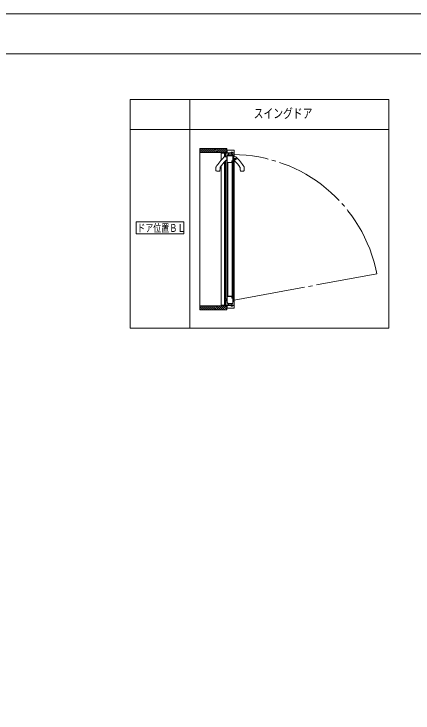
# Model space of a CAD drawing. Units: millimetres on the paper. Extents: x -305 to 305, y -152 to 152.
# Drawn here: x -10.6 to 89.7, y -27.3 to 148.5 of the extents above; entities that cross this region are included whole.
import ezdxf
from ezdxf.enums import TextEntityAlignment as Align

# ---------------------------------------------------------------- set-up
doc = ezdxf.new("R2010")
doc.units = ezdxf.units.MM
doc.linetypes.add('LONG_CHAIN', pattern=[21, 18, -1, 1, -1])
doc.linetypes.add('LONG_DOUBLE_CHAIN', pattern=[21.8, 18, -1, 0.6, -0.6, 0.6, -1])
for name, color, linetype, lineweight in [('0-1_VIEW0001', 7, 'Continuous', 9), ('0-3_図面枠', 3, 'Continuous', 9), ('0-4_DEFPOINTS', 7, 'Continuous', 9)]:
    doc.layers.add(name, color=color, linetype=linetype, lineweight=lineweight)
doc.styles.add('ＭＳ ゴシック', font='')
doc.styles.get('ＭＳ ゴシック').set_extended_font_data('MS Gothic')

msp = doc.modelspace()

# ---------------------------------------------------------------- linework, layer by layer
at = {"layer": '0-1_VIEW0001'}
for p, q in [((18.617, 126.98), (18.617, 69.48)), ((18.617, 126.98), (83.617, 126.98)), ((33.617, 126.98), (33.617, 69.48)), ((83.617, 126.98), (83.617, 69.48)), ((18.617, 119.48), (83.617, 119.48)), ((36.15, 113.868), (36.965, 114.684)), ((36.15, 74.085), (36.15, 114.684)), ((36.15, 114.684), (42.9, 114.684)), ((36.15, 114.363), (36.47, 114.684)), ((36.46, 113.684), (37.46, 114.684)), ((36.955, 113.684), (37.955, 114.684)), ((37.45, 113.684), (38.45, 114.684)), ((37.95, 113.684), (38.95, 114.684)), ((38.45, 113.684), (39.45, 114.684)), ((38.95, 113.684), (39.95, 114.684)), ((39.45, 113.684), (40.45, 114.684)), ((39.95, 113.684), (40.95, 114.684)), ((40.45, 113.684), (41.45, 114.684)), ((40.95, 113.684), (41.95, 114.684)), ((41.45, 113.684), (42.45, 114.684)), ((41.95, 113.684), (42.9, 114.633)), ((42.9, 114.684), (42.9, 113.683)), ((44.335, 114.298), (44.335, 114.348)), ((44.345, 114.358), (44.365, 114.358)), ((44.375, 114.348), (44.375, 114.298)), ((42.9, 113.684), (36.15, 113.684)), ((41.525, 113.683), (41.525, 113.533)), ((41.525, 113.548), (41.525, 113.668)), ((41.525, 111.774), (41.525, 113.508)), ((41.525, 113.508), (42.39, 113.508)), ((41.54, 113.683), (41.56, 113.683)), ((42.375, 113.533), (41.54, 113.533)), ((41.575, 113.668), (41.575, 113.598)), ((41.59, 113.583), (42.96, 113.583)), ((42.348, 112.554), (42.348, 113.508)), ((42.39, 112.833), (42.39, 113.518)), ((42.975, 112.558), (42.398, 112.558)), ((42.44, 113.518), (42.44, 113.198)), ((42.44, 113.508), (44.775, 113.508)), ((42.44, 113.123), (42.44, 112.853)), ((42.54, 112.783), (42.44, 112.783)), ((42.45, 113.684), (42.9, 114.133)), ((44.75, 113.533), (42.455, 113.533)), ((42.455, 113.183), (42.54, 113.183)), ((42.525, 113.138), (42.455, 113.138)), ((42.455, 112.838), (42.525, 112.838)), ((42.525, 113.183), (42.525, 113.508)), ((42.525, 112.838), (42.525, 113.138)), ((42.525, 112.558), (42.525, 112.783)), ((42.54, 113.078), (42.54, 113.123)), ((42.54, 112.853), (42.54, 112.898)), ((42.575, 113.063), (42.555, 113.063)), ((42.555, 112.913), (42.575, 112.913)), ((42.59, 113.133), (42.59, 113.078)), ((42.59, 112.898), (42.59, 112.833)), ((42.665, 112.558), (42.665, 113.508)), ((42.975, 113.598), (42.975, 114.233)), ((42.99, 113.033), (42.99, 111.258)), ((43.02, 113.598), (43.02, 114.223)), ((43.025, 114.283), (44.32, 114.283)), ((43.035, 114.238), (44.715, 114.238)), ((44.715, 113.583), (43.035, 113.583)), ((43.035, 112.823), (43.035, 111.258)), ((43.04, 112.898), (43.04, 113.023)), ((43.05, 113.043), (43.05, 113.073)), ((43.564, 112.838), (43.05, 112.838)), ((44.3, 112.883), (43.055, 112.883)), ((43.06, 113.058), (43.06, 112.883)), ((43.06, 112.883), (43.11, 112.883)), ((44.23, 113.108), (43.11, 113.108)), ((44.28, 112.883), (43.11, 112.883)), ((43.524, 113.458), (43.957, 113.458)), ((43.586, 112.823), (43.574, 112.834)), ((43.884, 112.818), (43.596, 112.818)), ((43.906, 112.834), (43.894, 112.823)), ((44.307, 112.838), (43.916, 112.838)), ((44, 113.733), (44, 113.683)), ((44, 113.733), (44.35, 113.733)), ((44.28, 112.883), (44.28, 113.058)), ((44.315, 113.083), (44.315, 112.898)), ((44.348, 112.868), (44.325, 112.846)), ((44.355, 112.938), (44.355, 112.886)), ((44.39, 114.283), (44.725, 114.283)), ((44.445, 111.603), (44.445, 112.938)), ((44.49, 111.148), (44.49, 113.008)), ((44.505, 112.558), (45.082, 112.558)), ((44.73, 114.223), (44.73, 113.598)), ((44.775, 114.233), (44.775, 113.558)), ((44.775, 113.508), (44.775, 112.558)), ((42.352, 75.258), (42.352, 111.348)), ((42.525, 76.781), (42.525, 111.533)), ((42.665, 76.783), (42.665, 111.673)), ((42.975, 111.708), (42.779, 111.708)), ((42.99, 111.678), (42.99, 111.766)), ((44.475, 111.133), (42.99, 111.133)), ((42.99, 77.483), (42.99, 111.133)), ((43.115, 111.178), (44.17, 111.178)), ((43.115, 111.133), (44.242, 111.133)), ((43.14, 111.133), (43.14, 77.483)), ((44.18, 111.188), (44.18, 111.563)), ((44.195, 111.578), (44.21, 111.578)), ((44.225, 111.563), (44.225, 111.543)), ((44.225, 111.208), (44.225, 111.433)), ((44.24, 111.528), (44.37, 111.528)), ((44.254, 111.141), (44.263, 111.155)), ((44.265, 111.162), (44.265, 111.168)), ((44.275, 111.483), (44.4, 111.483)), ((44.275, 77.158), (44.275, 111.458)), ((44.275, 111.458), (44.425, 111.458)), ((44.425, 77.158), (44.425, 111.458)), ((44.425, 111.458), (44.425, 111.162)), ((44.427, 111.155), (44.436, 111.141)), ((44.449, 111.133), (44.475, 111.133)), ((44.475, 77.483), (44.475, 111.133)), ((44.505, 111.708), (44.701, 111.708)), ((44.775, 111.694), (44.775, 75.258)), ((40.19, 109.908), (40.19, 109.158)), ((41.22, 109.844), (41.22, 109.458)), ((41.525, 75.258), (41.525, 110.34)), ((46.26, 109.844), (46.26, 109.458)), ((47.29, 109.908), (47.29, 109.158)), ((40.965, 108.958), (40.39, 108.958)), ((46.515, 108.958), (47.09, 108.958)), ((20.117, 93.23), (20.117, 96.23)), ((20.117, 96.23), (32.117, 96.23)), ((32.117, 93.23), (32.117, 96.23)), ((20.117, 93.23), (32.117, 93.23)), ((44.241, 77.483), (43.115, 77.483)), ((43.115, 77.438), (44.17, 77.438)), ((44.18, 77.428), (44.18, 77.053)), ((44.225, 77.183), (44.225, 77.408)), ((44.263, 77.462), (44.254, 77.476)), ((44.265, 77.448), (44.265, 77.454)), ((44.425, 77.454), (44.425, 77.158)), ((44.435, 77.476), (44.427, 77.462)), ((44.475, 77.483), (44.448, 77.483)), ((44.49, 76.108), (44.49, 77.468)), ((42.39, 75.933), (42.39, 75.248)), ((42.54, 75.983), (42.44, 75.983)), ((42.44, 75.643), (42.44, 75.913)), ((42.455, 75.928), (42.525, 75.928)), ((42.525, 75.628), (42.455, 75.628)), ((42.49, 76.733), (42.49, 76.483)), ((42.529, 75.983), (42.529, 76.433)), ((42.529, 75.628), (42.529, 75.928)), ((42.815, 76.783), (42.54, 76.783)), ((42.54, 76.433), (42.815, 76.433)), ((42.54, 75.913), (42.54, 75.868)), ((42.54, 75.688), (42.54, 75.643)), ((42.555, 75.853), (42.575, 75.853)), ((42.575, 75.703), (42.555, 75.703)), ((42.59, 75.868), (42.59, 75.933)), ((42.59, 75.633), (42.59, 75.688)), ((42.669, 75.258), (42.669, 76.433)), ((42.815, 76.783), (42.865, 76.783)), ((42.815, 76.433), (42.865, 76.433)), ((42.865, 76.783), (42.865, 76.433)), ((42.915, 76.833), (42.99, 76.833)), ((42.915, 76.383), (42.99, 76.383)), ((42.99, 77.358), (42.99, 75.933)), ((43.02, 75.843), (43.245, 75.543)), ((43.035, 75.933), (43.035, 77.358)), ((43.281, 75.57), (43.056, 75.87)), ((44.09, 75.668), (43.39, 75.668)), ((43.39, 75.628), (44.09, 75.628)), ((44.195, 77.038), (44.21, 77.038)), ((44.225, 77.053), (44.225, 77.073)), ((44.24, 77.088), (44.37, 77.088)), ((44.4, 77.133), (44.275, 77.133)), ((44.445, 77.013), (44.445, 76.108)), ((42.9, 75.083), (36.15, 75.083)), ((36.15, 74.899), (36.965, 74.084)), ((36.15, 74.404), (36.47, 74.084)), ((36.15, 74.084), (42.9, 74.084)), ((36.46, 75.084), (37.46, 74.084)), ((36.955, 75.084), (37.955, 74.084)), ((37.45, 75.084), (38.45, 74.084)), ((37.95, 75.084), (38.95, 74.084)), ((38.45, 75.084), (39.45, 74.084)), ((38.95, 75.084), (39.95, 74.084)), ((39.45, 75.084), (40.45, 74.084)), ((39.95, 75.084), (40.95, 74.084)), ((40.45, 75.084), (41.45, 74.084)), ((40.95, 75.084), (41.95, 74.084)), ((41.45, 75.084), (42.45, 74.084)), ((41.525, 75.258), (44.775, 75.258)), ((41.525, 75.218), (41.525, 75.098)), ((42.375, 75.233), (41.54, 75.233)), ((41.54, 75.083), (41.56, 75.083)), ((41.575, 75.098), (41.575, 75.168)), ((41.59, 75.183), (42.96, 75.183)), ((41.95, 75.083), (42.9, 74.134)), ((42.44, 75.248), (42.44, 75.568)), ((42.45, 75.083), (42.9, 74.634)), ((42.455, 75.583), (42.54, 75.583)), ((44.75, 75.233), (42.455, 75.233)), ((42.529, 75.258), (42.529, 75.583)), ((42.9, 75.083), (42.9, 74.084)), ((42.975, 75.168), (42.975, 74.533)), ((43.02, 75.168), (43.02, 74.543)), ((43.025, 74.483), (44.32, 74.483)), ((44.715, 75.183), (43.035, 75.183)), ((43.035, 74.528), (44.715, 74.528)), ((43.325, 75.603), (43.325, 75.562)), ((43.365, 75.483), (43.375, 75.483)), ((43.389, 75.536), (43.366, 75.594)), ((43.39, 75.498), (43.39, 75.53)), ((44.35, 75.033), (44, 75.033)), ((44.09, 75.53), (44.09, 75.498)), ((44.113, 75.594), (44.091, 75.536)), ((44.105, 75.483), (44.139, 75.483)), ((44.155, 75.568), (44.155, 75.603)), ((44.335, 74.468), (44.335, 74.418)), ((44.345, 74.408), (44.365, 74.408)), ((44.35, 75.033), (44.35, 75.083)), ((44.375, 74.418), (44.375, 74.468)), ((44.39, 74.483), (44.725, 74.483)), ((44.73, 74.543), (44.73, 75.168)), ((44.775, 74.533), (44.775, 75.208)), ((18.617, 69.48), (83.617, 69.48))]:
    msp.add_line(p, q, dxfattribs=at)
at = {"layer": '0-1_VIEW0001', "color": 2, "linetype": 'LONG_DOUBLE_CHAIN'}
for p, q in [((42.928, 112.094), (42.911, 112.094)), ((42.928, 111.963), (42.911, 111.963))]:
    msp.add_line(p, q, dxfattribs=at)
at = {"layer": '0-1_VIEW0001', "color": 2}
for p, q in [((42.958, 112.453), (42.97, 112.453)), ((42.97, 111.603), (42.958, 111.603)), ((42.97, 112.453), (42.97, 112.103)), ((42.97, 112.403), (42.99, 112.403)), ((42.97, 111.953), (42.97, 111.603)), ((42.99, 111.653), (42.97, 111.653)), ((44.49, 112.528), (44.524, 112.526)), ((44.524, 111.53), (44.49, 111.528)), ((44.571, 112.484), (44.599, 112.298)), ((44.599, 111.759), (44.571, 111.573)), ((45.252, 112.164), (44.716, 112.192)), ((44.716, 111.865), (45.252, 111.893))]:
    msp.add_line(p, q, dxfattribs=at)
at = {"layer": '0-1_VIEW0001', "linetype": 'LONG_CHAIN'}
msp.add_line((44.775, 76.556), (80.63, 83.131), dxfattribs=at)
at = {"layer": '0-1_VIEW0001'}
for points in [[(44.32, 114.283), (44.331, 114.288), (44.335, 114.298)], [(44.335, 114.348), (44.338, 114.355), (44.345, 114.358)], [(44.365, 114.358), (44.372, 114.355), (44.375, 114.348)], [(44.375, 114.298), (44.379, 114.288), (44.39, 114.283)], [(41.525, 113.668), (41.529, 113.679), (41.54, 113.683)], [(41.54, 113.533), (41.529, 113.538), (41.525, 113.548)], [(41.56, 113.683), (41.571, 113.679), (41.575, 113.668)], [(41.575, 113.598), (41.579, 113.588), (41.59, 113.583)], [(42.39, 113.518), (42.386, 113.529), (42.375, 113.533)], [(42.44, 112.783), (42.405, 112.798), (42.39, 112.833)], [(42.455, 113.533), (42.444, 113.529), (42.44, 113.518)], [(42.44, 113.198), (42.444, 113.188), (42.455, 113.183)], [(42.455, 113.138), (42.444, 113.134), (42.44, 113.123)], [(42.44, 112.853), (42.444, 112.843), (42.455, 112.838)], [(42.54, 113.123), (42.536, 113.134), (42.525, 113.138)], [(42.525, 112.838), (42.536, 112.843), (42.54, 112.853)], [(42.54, 113.183), (42.575, 113.169), (42.59, 113.133)], [(42.555, 113.063), (42.544, 113.068), (42.54, 113.078)], [(42.54, 112.898), (42.544, 112.909), (42.555, 112.913)], [(42.59, 112.833), (42.575, 112.798), (42.54, 112.783)], [(42.59, 113.078), (42.586, 113.068), (42.575, 113.063)], [(42.575, 112.913), (42.586, 112.909), (42.59, 112.898)], [(42.96, 113.583), (42.971, 113.588), (42.975, 113.598)], [(42.975, 114.233), (42.99, 114.269), (43.025, 114.283)], [(43.05, 113.073), (43.047, 113.08), (43.04, 113.083), (43.005, 113.069), (42.99, 113.033)], [(43.02, 114.223), (43.024, 114.234), (43.035, 114.238)], [(43.035, 113.583), (43.024, 113.588), (43.02, 113.598)], [(43.05, 112.838), (43.039, 112.834), (43.035, 112.823)], [(43.04, 113.023), (43.041, 113.028), (43.044, 113.031), (43.048, 113.037), (43.05, 113.043)], [(43.055, 112.883), (43.044, 112.888), (43.04, 112.898)], [(43.574, 112.834), (43.57, 112.837), (43.564, 112.838)], [(43.596, 112.818), (43.591, 112.819), (43.586, 112.823)], [(43.894, 112.823), (43.89, 112.819), (43.884, 112.818)], [(43.916, 112.838), (43.911, 112.837), (43.906, 112.834)], [(44.35, 113.683), (44, 113.683), (43.941, 113.605)], [(44.315, 112.898), (44.311, 112.888), (44.3, 112.883)], [(44.325, 112.846), (44.317, 112.84), (44.307, 112.838)], [(44.49, 113.008), (44.453, 113.097), (44.413, 113.125), (44.365, 113.133), (44.33, 113.119), (44.315, 113.083)], [(44.355, 112.886), (44.353, 112.876), (44.348, 112.868)], [(44.35, 113.733), (44.35, 113.683), (44.41, 113.605)], [(44.445, 112.938), (44.4, 112.983), (44.355, 112.938)], [(44.715, 114.238), (44.726, 114.234), (44.73, 114.223)], [(44.73, 113.598), (44.726, 113.588), (44.715, 113.583)], [(44.725, 114.283), (44.76, 114.269), (44.775, 114.233)], [(44.775, 113.558), (44.768, 113.541), (44.75, 113.533)], [(42.99, 111.258), (43.027, 111.17), (43.115, 111.133)], [(43.035, 111.258), (43.058, 111.202), (43.115, 111.178)], [(44.17, 111.178), (44.177, 111.181), (44.18, 111.188)], [(44.18, 111.563), (44.184, 111.574), (44.195, 111.578)], [(44.21, 111.578), (44.221, 111.574), (44.225, 111.563)], [(44.225, 111.543), (44.229, 111.533), (44.24, 111.528)], [(44.225, 111.433), (44.24, 111.469), (44.275, 111.483)], [(44.265, 111.168), (44.261, 111.179), (44.25, 111.183), (44.232, 111.191), (44.225, 111.208)], [(44.242, 111.133), (44.249, 111.135), (44.254, 111.141)], [(44.263, 111.155), (44.265, 111.158), (44.265, 111.162)], [(44.37, 111.528), (44.423, 111.55), (44.445, 111.603)], [(44.4, 111.483), (44.418, 111.476), (44.425, 111.458)], [(44.425, 111.162), (44.426, 111.158), (44.427, 111.155)], [(44.436, 111.141), (44.441, 111.135), (44.449, 111.133)], [(44.475, 111.133), (44.486, 111.138), (44.49, 111.148)], [(43.115, 77.483), (43.026, 77.447), (42.99, 77.358)], [(43.035, 77.358), (43.058, 77.415), (43.115, 77.438)], [(44.17, 77.438), (44.177, 77.435), (44.18, 77.428)], [(44.225, 77.408), (44.232, 77.426), (44.25, 77.433), (44.26, 77.438), (44.265, 77.448)], [(44.254, 77.476), (44.249, 77.481), (44.241, 77.483)], [(44.265, 77.454), (44.264, 77.458), (44.263, 77.462)], [(44.427, 77.462), (44.425, 77.458), (44.425, 77.454)], [(44.448, 77.483), (44.441, 77.481), (44.435, 77.476)], [(44.49, 77.468), (44.485, 77.479), (44.475, 77.483)], [(42.44, 75.983), (42.405, 75.969), (42.39, 75.933)], [(42.44, 75.913), (42.444, 75.924), (42.455, 75.928)], [(42.455, 75.628), (42.444, 75.633), (42.44, 75.643)], [(42.525, 75.928), (42.536, 75.924), (42.54, 75.913)], [(42.54, 75.643), (42.536, 75.633), (42.525, 75.628)], [(42.59, 75.933), (42.575, 75.969), (42.54, 75.983)], [(42.54, 75.868), (42.544, 75.858), (42.555, 75.853)], [(42.555, 75.703), (42.544, 75.699), (42.54, 75.688)], [(42.54, 75.583), (42.575, 75.598), (42.59, 75.633)], [(42.575, 75.853), (42.586, 75.858), (42.59, 75.868)], [(42.59, 75.688), (42.586, 75.699), (42.575, 75.703)], [(42.99, 75.933), (42.998, 75.886), (43.02, 75.843)], [(43.056, 75.87), (43.04, 75.9), (43.035, 75.933)], [(43.39, 75.668), (43.344, 75.649), (43.325, 75.603)], [(43.366, 75.594), (43.369, 75.617), (43.39, 75.628)], [(44.155, 75.603), (44.136, 75.649), (44.09, 75.668)], [(44.09, 75.628), (44.11, 75.617), (44.113, 75.594)], [(44.139, 75.483), (44.154, 75.485), (44.168, 75.492), (44.305, 75.608), (44.404, 75.76), (44.466, 75.93), (44.49, 76.108)], [(44.445, 76.108), (44.423, 75.954), (44.375, 75.802), (44.326, 75.69), (44.251, 75.598), (44.179, 75.557), (44.163, 75.555), (44.155, 75.568)], [(44.18, 77.053), (44.184, 77.043), (44.195, 77.038)], [(44.21, 77.038), (44.22, 77.043), (44.225, 77.053)], [(44.275, 77.133), (44.239, 77.148), (44.225, 77.183)], [(44.225, 77.073), (44.229, 77.084), (44.24, 77.088)], [(44.37, 77.088), (44.423, 77.066), (44.445, 77.013)], [(44.425, 77.158), (44.417, 77.14), (44.4, 77.133)], [(41.54, 75.233), (41.529, 75.229), (41.525, 75.218)], [(41.525, 75.098), (41.529, 75.088), (41.54, 75.083)], [(41.56, 75.083), (41.571, 75.088), (41.575, 75.098)], [(41.575, 75.168), (41.579, 75.179), (41.59, 75.183)], [(42.39, 75.248), (42.386, 75.238), (42.375, 75.233)], [(42.44, 75.568), (42.444, 75.579), (42.455, 75.583)], [(42.455, 75.233), (42.444, 75.238), (42.44, 75.248)], [(42.96, 75.183), (42.971, 75.179), (42.975, 75.168)], [(42.975, 74.533), (42.99, 74.498), (43.025, 74.483)], [(43.035, 75.183), (43.024, 75.179), (43.02, 75.168)], [(43.02, 74.543), (43.024, 74.533), (43.035, 74.528)], [(43.245, 75.543), (43.298, 75.499), (43.365, 75.483)], [(43.325, 75.562), (43.316, 75.548), (43.301, 75.55), (43.29, 75.559), (43.281, 75.57)], [(43.375, 75.483), (43.385, 75.488), (43.39, 75.498)], [(43.39, 75.53), (43.39, 75.533), (43.389, 75.536)], [(44, 75.033), (44, 75.083), (43.941, 75.162)], [(44, 75.083), (44.35, 75.083), (44.41, 75.162)], [(44.091, 75.536), (44.09, 75.533), (44.09, 75.53)], [(44.09, 75.498), (44.094, 75.488), (44.105, 75.483)], [(44.32, 74.483), (44.331, 74.479), (44.335, 74.468)], [(44.335, 74.418), (44.338, 74.411), (44.345, 74.408)], [(44.365, 74.408), (44.372, 74.411), (44.375, 74.418)], [(44.375, 74.468), (44.379, 74.479), (44.39, 74.483)], [(44.73, 75.168), (44.726, 75.179), (44.715, 75.183)], [(44.715, 74.528), (44.726, 74.533), (44.73, 74.543)], [(44.725, 74.483), (44.76, 74.498), (44.775, 74.533)], [(44.775, 75.208), (44.768, 75.226), (44.75, 75.233)]]:
    msp.add_lwpolyline(points, dxfattribs=at)
for centre, radius, start, end in [((42.398, 112.258), 0.3, 90, 134.40318), ((42.975, 112.543), 0.015, 0, 90), ((43.11, 113.058), 0.05, 90, 180), ((43.74, 113.083), 0.45, 128.21321, 176.81526), ((43.524, 113.358), 0.1, 90, 128.21321), ((43.953, 113.596), 0.015, 142.83915, 250.52878), ((43.957, 113.358), 0.1, 51.78679, 90), ((43.995, 114.231), 0.0077, 90, 207.28096), ((43.74, 113.083), 0.45, 3.18474, 51.78679), ((44.23, 113.058), 0.05, 0, 90), ((44.398, 113.596), 0.015, 289.47122, 37.16085), ((44.505, 112.543), 0.015, 90, 180), ((45.082, 112.258), 0.3, 45.59682, 90), ((51.319, 103.149), 13.05, 134.40318, 148.24605), ((51.319, 103.149), 12.15, 135.61305, 145.92995), ((42.779, 111.508), 0.2, 90, 135.61305), ((42.975, 111.723), 0.015, 270, 0), ((44.505, 111.723), 0.015, 180, 270), ((44.701, 111.508), 0.2, 44.38695, 90), ((36.161, 103.149), 12.15, 34.07005, 44.38695), ((36.161, 103.149), 13.05, 31.75395, 45.59682), ((40.39, 109.908), 0.2, 147.03513, 180), ((40.39, 109.158), 0.2, 180, 270), ((40.965, 109.158), 0.2, 270, 339.07517), ((40.18, 109.458), 1.04, 339.07517, 0), ((41.42, 109.844), 0.2, 145.92995, 180), ((46.06, 109.844), 0.2, 0, 34.07005), ((47.3, 109.458), 1.04, 180, 200.92483), ((46.515, 109.158), 0.2, 200.92483, 270), ((47.09, 109.158), 0.2, 270, 0), ((47.09, 109.908), 0.2, 0, 32.96487), ((42.54, 76.733), 0.05, 90, 180), ((42.54, 76.483), 0.05, 180, 270), ((42.915, 76.783), 0.05, 90, 180), ((42.915, 76.433), 0.05, 180, 270), ((43.953, 75.171), 0.015, 109.47122, 217.16085), ((44.398, 75.171), 0.015, 322.83915, 70.52878)]:
    msp.add_arc(centre, radius, start, end, dxfattribs=at)
at = {"layer": '0-1_VIEW0001', "linetype": 'LONG_CHAIN'}
msp.add_arc((44.275, 76.108), 37.027, 10.93399, 89.70079, dxfattribs=at)
at = {"layer": '0-1_VIEW0001', "color": 2}
for centre, radius, start, end in [((45.51, 112.028), 2.6, 170.87393, 178.55914), ((42.926, 112.093), 0.015, 178.55914, 270), ((42.926, 111.963), 0.015, 90, 181.44086), ((45.51, 112.028), 2.6, 181.44086, 189.12607), ((46.016, 112.028), 3.088, 178.7869, 181.2131), ((42.958, 112.438), 0.015, 90, 170.87393), ((42.958, 111.618), 0.015, 189.12607, 270), ((42.97, 112.093), 0.01, 0, 90), ((42.97, 111.963), 0.01, 270, 0), ((44.522, 112.477), 0.05, 8.59735, 87), ((44.522, 111.58), 0.05, 273, 351.40265), ((44.723, 112.316), 0.125, 188.56086, 267), ((44.723, 111.74), 0.125, 93, 171.44823), ((45.25, 112.114), 0.05, 7.08944, 87.00002), ((45.25, 111.943), 0.05, 272.99998, 352.90954), ((44.555, 112.028), 0.75, 359.9996, 7.00692), ((44.555, 112.028), 0.75, 352.99331, 359.9996)]:
    msp.add_arc(centre, radius, start, end, dxfattribs=at)
at = {"layer": '0-3_図面枠'}
msp.add_lwpolyline([(-291.017, -138.498), (108.983, -138.498), (108.983, 138.502), (-291.017, 138.502)], close=True, dxfattribs=at)
at = {"layer": '0-4_DEFPOINTS'}
msp.add_line((118.983, 148.502), (-301.017, 148.502), dxfattribs=at)

# ---------------------------------------------------------------- texts
at = {"layer": '0-1_VIEW0001', "style": 'ＭＳ ゴシック', "width": 0.75}
for s, height, p in [('スイングドア', 2.405, (49.67, 121.586)), ('ドア位置ＢＬ', 1.921, (20.402, 93.11))]:
    msp.add_text(s, height=height, dxfattribs=at).set_placement(p, align=Align.BOTTOM_LEFT)

doc.saveas('drawing.dxf')
